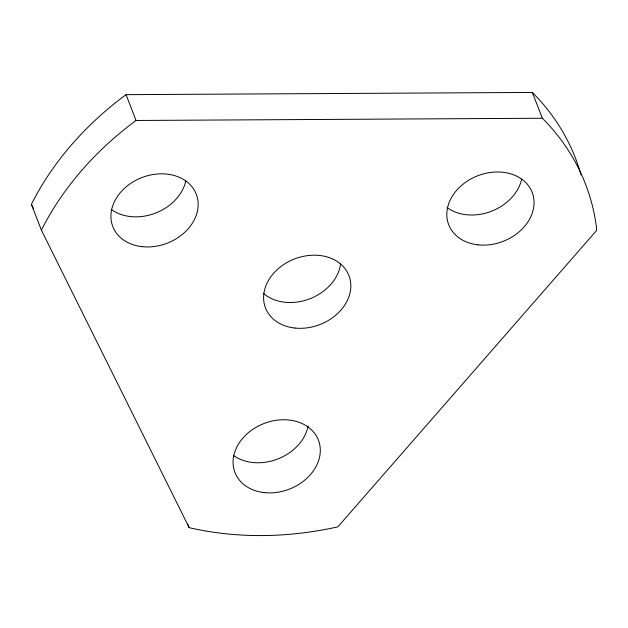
<?xml version="1.0" encoding="UTF-8"?>
<svg xmlns="http://www.w3.org/2000/svg" width="628" height="628" viewBox="0 0 628 628"><rect width="100%" height="100%" fill="white"/><g stroke="black" fill="none" stroke-linecap="round" stroke-linejoin="round"><path stroke-width="0.94" d="M532.348 92.442L542.356 118.245A298.402 234.503 -21.2 0 1 596.435 227.132L596.6 230.445L337.88 526.845A298.402 234.503 -21.2 0 1 189.161 527.661L41.409 230.17L31.4 204.367A298.402 234.503 -21.2 0 1 126.04 94.663L532.348 92.442A298.402 234.503 -21.2 0 1 581.026 174.874M41.409 230.17A298.402 234.503 -21.2 0 1 136.048 120.474L542.356 118.245M31.4 204.367L33.582 208.755M126.04 94.663L136.048 120.474M187.78 524.097L189.161 527.661M340.596 263.799A44.761 35.176 -21.2 0 1 309.635 298.857A44.761 35.176 -21.2 0 1 263.328 293.284M521.687 179.004A44.761 35.176 -21.2 0 1 491.277 211.314A44.761 35.176 -21.2 0 1 447.136 207.601M185.794 180.84A44.761 35.176 -21.2 0 1 155.375 213.151A44.761 35.176 -21.2 0 1 111.242 209.438M308.097 425.98A44.761 35.176 -21.2 0 1 277.976 458.911A44.761 35.176 -21.2 0 1 233.381 455.371M478.081 244.841A44.761 35.176 -21.2 0 0 532.842 194.335A44.761 35.176 -21.2 0 0 460.371 186.477A44.761 35.176 -21.2 0 0 478.081 244.841M142.179 246.678A44.761 35.176 -21.2 0 0 196.949 196.179A44.761 35.176 -21.2 0 0 124.477 188.314A44.761 35.176 -21.2 0 0 142.179 246.678M264.325 492.611A44.761 35.176 -21.2 0 0 319.095 442.112A44.761 35.176 -21.2 0 0 246.623 434.246A44.761 35.176 -21.2 0 0 264.325 492.611M294.862 328.044A44.761 35.176 -21.2 0 0 349.631 277.545A44.761 35.176 -21.2 0 0 277.16 269.679A44.761 35.176 -21.2 0 0 294.862 328.044"/></g></svg>
